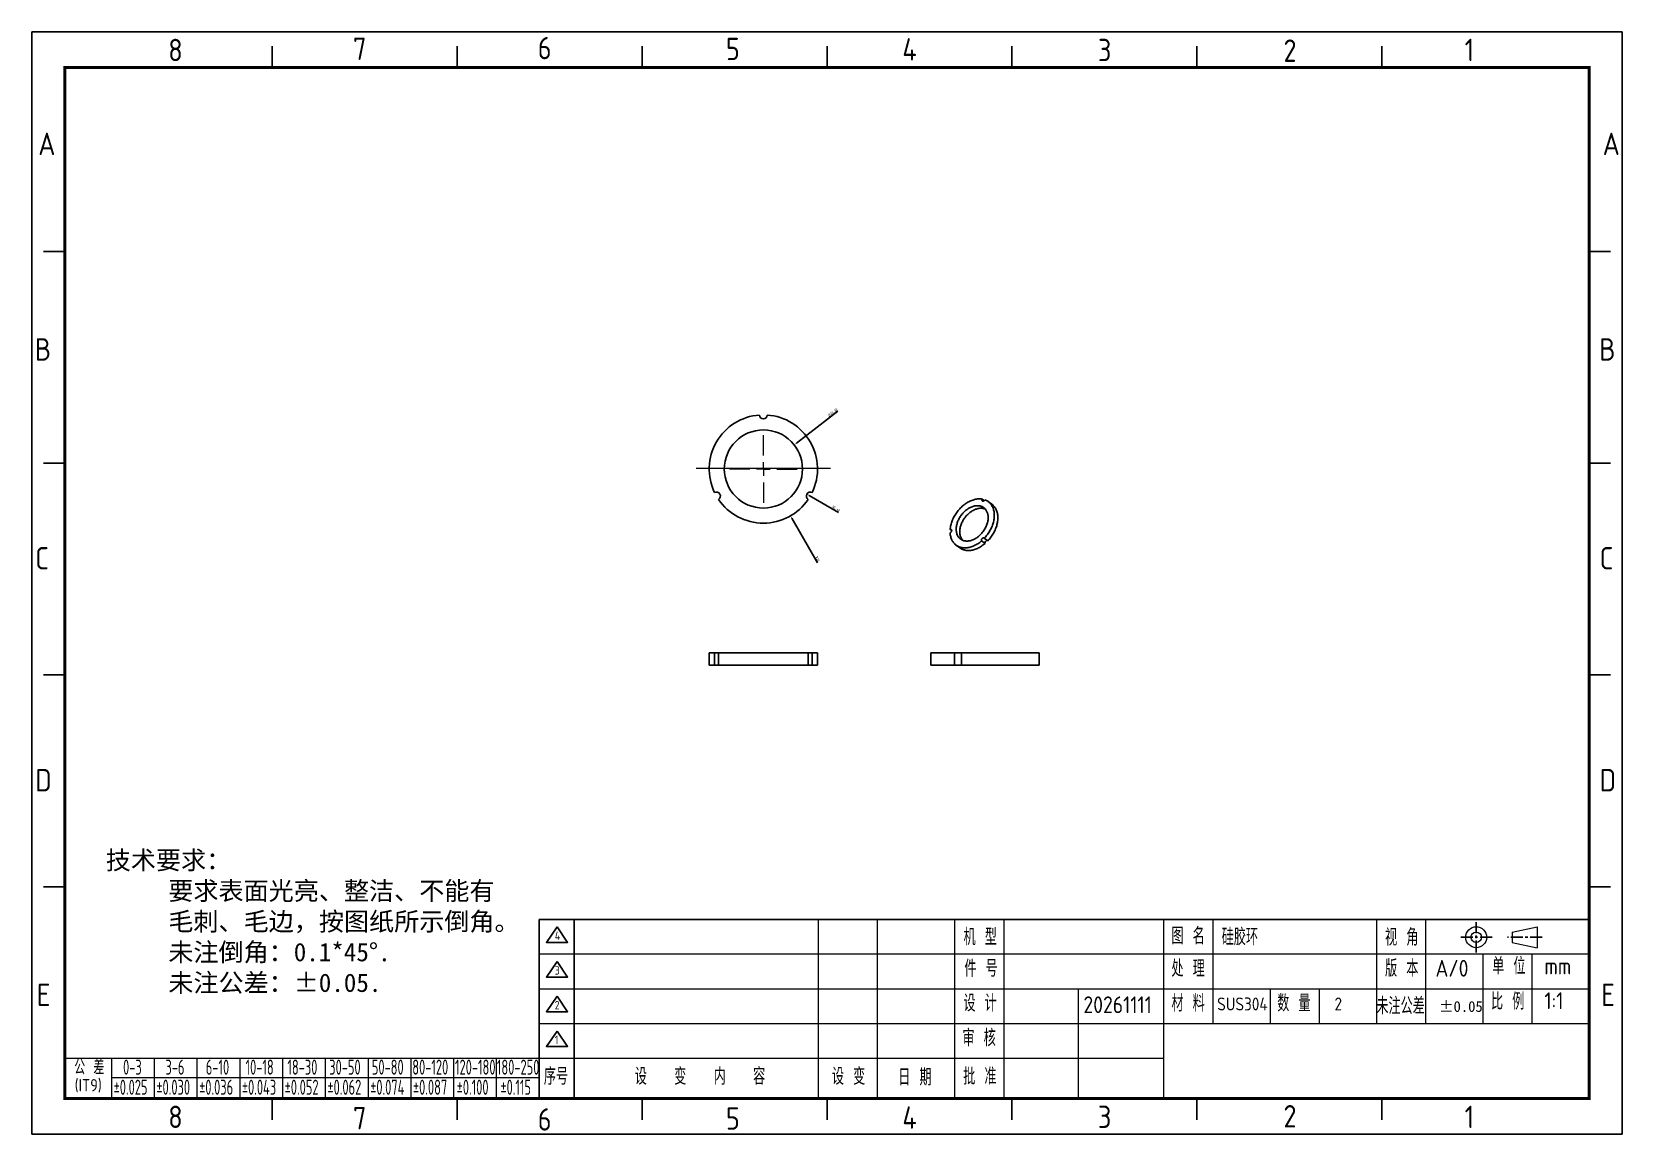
# Model space of a CAD drawing. Header units: millimetres. Extents: x 1580 to 3807, y -141 to 840.
# Drawn here: x 2414 to 3001, y 432 to 840 of the extents above; entities that cross this region are included whole.
import ezdxf

# ---------------------------------------------------------------- set-up
doc = ezdxf.new("R2010")
doc.units = ezdxf.units.MM
doc.header["$PDSIZE"] = -1
doc.linetypes.add('CENTER', pattern=[10.16, 6.35, -1.27, 1.27, -1.27])
doc.linetypes.add('CENTERX2', pattern=[20.32, 12.7, -2.54, 2.54, -2.54])
doc.layers.add('center', color=1, linetype='CENTERX2')
doc.layers.add('others', color=7, linetype='Continuous')
doc.layers.add('Text', color=3, linetype='Continuous', lineweight=20)
doc.styles.add('slb', font='gbenor.shx', dxfattribs={"bigfont": 'gbcbig.shx'})
doc.styles.add('SLDTEXTSTYLE0', font='TXT', dxfattribs={"width": 0.75})
doc.dimstyles.new('SLDDIMSTYLE0', dxfattribs={"dimtxt": 1, "dimasz": 1, "dimexe": 0, "dimexo": 0.0625, "dimgap": 0.25, "dimtad": 1, "dimrnd": 1e-09, "dimzin": 4, "dimdsep": 46, "dimtxsty": 'SLDTEXTSTYLE0', "dimsah": 1, "dimcen": 0.09, "dimadec": 0, "dimazin": 1, "dimtfac": 1, "dimtofl": 0, "dimtmove": 0, "dimatfit": 3, "dimfxl": 1, "dimfrac": 2, "dimtolj": 1, "dimtzin": 12, "dimarcsym": 0})
doc.dimstyles.new('SLDDIMSTYLE1', dxfattribs={"dimtxt": 1, "dimasz": 1, "dimexe": 0, "dimexo": 0.0625, "dimgap": 0.25, "dimtad": 1, "dimrnd": 1e-09, "dimzin": 12, "dimdsep": 46, "dimtxsty": 'SLDTEXTSTYLE0', "dimsah": 1, "dimcen": 0, "dimadec": 0, "dimazin": 3, "dimtfac": 1, "dimtofl": 0, "dimtmove": 0, "dimatfit": 3, "dimfxl": 1, "dimfrac": 2, "dimtolj": 1, "dimtzin": 12, "dimarcsym": 0})
doc.dimstyles.new('SLDDIMSTYLE2', dxfattribs={"dimtxt": 1, "dimasz": 1, "dimexe": 0, "dimexo": 0.0625, "dimgap": 0.25, "dimtad": 1, "dimrnd": 1e-09, "dimzin": 12, "dimdsep": 46, "dimtxsty": 'SLDTEXTSTYLE0', "dimsah": 1, "dimcen": 0.09, "dimadec": 0, "dimazin": 3, "dimtfac": 1, "dimtofl": 0, "dimtmove": 0, "dimatfit": 3, "dimfxl": 1, "dimfrac": 2, "dimtolj": 1, "dimtzin": 12, "dimarcsym": 0})

# ---------------------------------------------------------------- blocks, each defined once
blk = doc.blocks.new('*D20')
at = {"color": 0, "linetype": 'Continuous', "lineweight": -2, "transparency": 16777216}
for p, q in [((2711.44, 699.59), (2696.16, 687.66)), ((2683.9, 678.16), (2684.08, 678.16)), ((2683.99, 678.07), (2683.99, 678.25))]:
    blk.add_line(p, q, dxfattribs=at)
at = {"color": 0, "linetype": 'Continuous', "transparency": 16777216}
blk.add_solid([(2696.06, 687.79), (2696.26, 687.53), (2695.37, 687.05)], dxfattribs=at)
at = {"layer": 'Defpoints', "color": 0, "linetype": 'Continuous', "transparency": 16777216}
for p in [(2695.37, 687.05), (2672.6, 669.28)]:
    blk.add_point(p, dxfattribs=at)
at = {"color": 0, "linetype": 'Continuous', "lineweight": 18, "transparency": 16777216, "insert": (2707.52, 698.11), "char_height": 1, "attachment_point": 1, "rotation": 37.96901, "style": 'SLDTEXTSTYLE0'}
blk.add_mtext('\\A1;∅28.88', dxfattribs=at)
blk = doc.blocks.new('*D21')
at = {"color": 0, "linetype": 'Continuous', "lineweight": -2, "transparency": 16777216}
blk.add_line((2704, 643.5), (2694.49, 659.98), dxfattribs=at)
at = {"color": 0, "linetype": 'Continuous', "transparency": 16777216}
blk.add_solid([(2694.63, 660.06), (2694.34, 659.89), (2693.99, 660.84)], dxfattribs=at)
at = {"layer": 'Defpoints', "color": 0, "linetype": 'Continuous', "transparency": 16777216}
for p in [(2683.99, 678.16), (2693.99, 660.84)]:
    blk.add_point(p, dxfattribs=at)
at = {"color": 0, "linetype": 'Continuous', "lineweight": 18, "transparency": 16777216, "insert": (2704.02, 645.97), "char_height": 1, "attachment_point": 1, "rotation": 300, "style": 'SLDTEXTSTYLE0'}
blk.add_mtext('\\A1;R20', dxfattribs=at)
blk = doc.blocks.new('*D22')
at = {"color": 0, "linetype": 'Continuous', "lineweight": -2, "transparency": 16777216}
blk.add_line((2711.76, 662.13), (2700.9, 668.4), dxfattribs=at)
at = {"color": 0, "linetype": 'Continuous', "transparency": 16777216}
blk.add_solid([(2700.99, 668.54), (2700.82, 668.25), (2700.04, 668.9)], dxfattribs=at)
at = {"layer": 'Defpoints', "color": 0, "linetype": 'Continuous', "transparency": 16777216}
for p in [(2700.04, 668.9), (2701.29, 668.18)]:
    blk.add_point(p, dxfattribs=at)
at = {"color": 0, "linetype": 'Continuous', "lineweight": 18, "transparency": 16777216, "insert": (2709.79, 664.71), "char_height": 1, "attachment_point": 1, "rotation": 330, "style": 'SLDTEXTSTYLE0'}
blk.add_mtext('\\A1;R1.44', dxfattribs=at)
blk = doc.blocks.new('SW_CENTERMARKSYMBOL_0')
at = {"color": 0, "linetype": 'Continuous', "lineweight": 18}
for p, q in [((0, 5), (0, 12.5)), ((-5, 0), (-12.5, 0)), ((0, 0), (-2.5, 0)), ((0, 0), (0, 2.5)), ((0, 0), (0, -2.5)), ((0, 0), (2.5, 0)), ((5, 0), (12.5, 0)), ((0, -5), (0, -12.5))]:
    blk.add_line(p, q, dxfattribs=at)

msp = doc.modelspace()

# ---------------------------------------------------------------- linework, layer by layer
at = {"color": 7, "linetype": 'Continuous', "lineweight": 18}
msp.add_line((2708.789, 678.369), (2659.189, 678.369), dxfattribs=at)
at = {"color": 7, "linetype": 'Continuous', "lineweight": 25}
for p, q in [((2764.754, 667.054), (2765.532, 666.484)), ((2768.301, 665.177), (2766.996, 666.134)), ((2753.516, 655.414), (2752.947, 655.832)), ((2765.561, 652.564), (2766.866, 651.607)), ((2755.167, 650.007), (2756.472, 649.05)), ((2765.839, 650.631), (2764.535, 651.588)), ((2663.989, 610.259), (2663.989, 605.739)), ((2663.989, 610.259), (2665.993, 610.259)), ((2663.989, 605.739), (2665.993, 605.739)), ((2665.993, 605.739), (2665.993, 610.259)), ((2667.433, 610.259), (2665.993, 610.259)), ((2667.433, 605.739), (2665.993, 605.739)), ((2667.433, 610.259), (2667.433, 605.739)), ((2667.433, 610.259), (2700.544, 610.259)), ((2667.433, 605.739), (2700.544, 605.739)), ((2700.544, 605.739), (2700.544, 610.259)), ((2701.984, 610.259), (2700.544, 610.259)), ((2701.984, 605.739), (2700.544, 605.739)), ((2701.984, 610.259), (2701.984, 605.739)), ((2701.984, 610.259), (2703.989, 610.259)), ((2701.984, 605.739), (2703.989, 605.739)), ((2703.989, 605.739), (2703.989, 610.259)), ((2745.808, 610.259), (2745.808, 605.739)), ((2745.808, 610.259), (2754.587, 610.259)), ((2745.808, 605.739), (2754.587, 605.739)), ((2754.587, 605.739), (2754.587, 610.259)), ((2757.08, 610.259), (2754.587, 610.259)), ((2757.08, 605.739), (2754.587, 605.739)), ((2757.08, 610.259), (2757.08, 605.739)), ((2757.08, 610.259), (2785.756, 610.259)), ((2757.08, 605.739), (2785.756, 605.739)), ((2785.756, 605.739), (2785.756, 610.259))]:
    msp.add_line(p, q, dxfattribs=at)
at = {"color": 0}
for points in [[(2502.64, 834.409), (2502.64, 826.481)], [(2570.92, 834.409), (2570.92, 826.481)], [(2639.2, 834.409), (2639.2, 826.481)], [(2707.48, 834.409), (2707.48, 826.481)], [(2775.76, 834.409), (2775.76, 826.481)], [(2844.04, 834.409), (2844.04, 826.481)], [(2912.32, 834.409), (2912.32, 826.481)], [(2418.162, 758.576), (2426.09, 758.576)], [(2988.87, 758.576), (2996.797, 758.576)], [(2418.162, 680.332), (2426.09, 680.332)], [(2988.87, 680.332), (2996.797, 680.332)], [(2418.162, 602.089), (2426.09, 602.089)], [(2988.87, 602.089), (2996.797, 602.089)], [(2418.162, 523.846), (2426.09, 523.846)], [(2988.87, 523.846), (2996.797, 523.846)], [(2502.64, 437.675), (2502.64, 445.603)], [(2570.92, 437.675), (2570.92, 445.603)], [(2639.2, 437.675), (2639.2, 445.603)], [(2707.48, 437.675), (2707.48, 445.603)], [(2775.76, 437.675), (2775.76, 445.603)], [(2844.04, 437.675), (2844.04, 445.603)], [(2912.32, 437.675), (2912.32, 445.603)]]:
    msp.add_lwpolyline(points, dxfattribs=at)
at = {"color": 7, "linetype": 'Continuous', "lineweight": 25, "flags": 128}
for points in [[(2764.754, 667.054), (2764.428, 667.097), (2764.094, 667.122), (2763.755, 667.13), (2763.411, 667.12), (2763.062, 667.092), (2762.709, 667.046), (2762.352, 666.983), (2761.994, 666.902), (2761.633, 666.804), (2761.272, 666.688), (2760.91, 666.556), (2760.548, 666.407), (2760.188, 666.242), (2759.829, 666.061), (2759.473, 665.864), (2759.12, 665.651), (2758.77, 665.424), (2758.425, 665.182), (2758.086, 664.927), (2757.752, 664.658), (2757.425, 664.375), (2757.105, 664.081), (2756.793, 663.775), (2756.489, 663.457), (2756.195, 663.129), (2755.91, 662.791), (2755.635, 662.444), (2755.371, 662.088), (2755.118, 661.724), (2754.876, 661.354), (2754.647, 660.976), (2754.431, 660.593), (2754.227, 660.205), (2754.037, 659.813), (2753.861, 659.417), (2753.7, 659.019), (2753.552, 658.619), (2753.42, 658.218), (2753.302, 657.816), (2753.2, 657.415), (2753.113, 657.015), (2753.042, 656.618), (2752.986, 656.223), (2752.947, 655.832)], [(2758.058, 651.662), (2758.325, 651.603), (2758.599, 651.561), (2758.88, 651.537), (2759.167, 651.53), (2759.459, 651.541), (2759.755, 651.569), (2760.055, 651.615), (2760.358, 651.678), (2760.662, 651.759), (2760.968, 651.856), (2761.274, 651.971), (2761.58, 652.102), (2761.884, 652.248), (2762.186, 652.411), (2762.485, 652.589), (2762.78, 652.781), (2763.071, 652.988), (2763.357, 653.209), (2763.636, 653.443), (2763.908, 653.689), (2764.173, 653.947), (2764.429, 654.216), (2764.677, 654.495), (2764.914, 654.784), (2765.142, 655.082), (2765.358, 655.388), (2765.563, 655.702), (2765.756, 656.021), (2765.936, 656.346), (2766.103, 656.676), (2766.257, 657.01), (2766.396, 657.346), (2766.522, 657.685), (2766.632, 658.024), (2766.728, 658.364), (2766.808, 658.702), (2766.873, 659.039), (2766.923, 659.374), (2766.956, 659.705), (2766.974, 660.031), (2766.976, 660.353), (2766.962, 660.668), (2766.932, 660.976), (2766.887, 661.276), (2766.826, 661.568), (2766.749, 661.85), (2766.657, 662.122), (2766.55, 662.383), (2766.428, 662.632), (2766.292, 662.869), (2766.142, 663.094), (2765.978, 663.304), (2765.801, 663.501), (2765.611, 663.683), (2765.409, 663.85), (2765.195, 664.001), (2764.971, 664.136), (2764.735, 664.255), (2764.49, 664.357), (2764.236, 664.442), (2763.973, 664.51), (2763.703, 664.561), (2763.425, 664.594), (2763.141, 664.61), (2762.852, 664.608), (2762.557, 664.588), (2762.259, 664.551), (2761.958, 664.497), (2761.654, 664.425), (2761.349, 664.335), (2761.042, 664.229), (2760.737, 664.107), (2760.431, 663.968), (2760.128, 663.813), (2759.828, 663.643), (2759.53, 663.458), (2759.237, 663.258), (2758.949, 663.044), (2758.667, 662.817), (2758.391, 662.577), (2758.122, 662.325), (2757.861, 662.061), (2757.609, 661.787), (2757.367, 661.502), (2757.134, 661.209), (2756.912, 660.907), (2756.701, 660.597), (2756.503, 660.28), (2756.316, 659.958), (2756.142, 659.63), (2755.982, 659.298), (2755.835, 658.963), (2755.703, 658.626), (2755.585, 658.287), (2755.482, 657.947), (2755.393, 657.608), (2755.321, 657.27), (2755.263, 656.934), (2755.222, 656.601), (2755.196, 656.272), (2755.186, 655.948), (2755.192, 655.63), (2755.214, 655.318), (2755.252, 655.014), (2755.305, 654.718), (2755.374, 654.431), (2755.459, 654.154), (2755.558, 653.887), (2755.673, 653.632), (2755.802, 653.389), (2755.945, 653.158), (2756.102, 652.94), (2756.273, 652.737), (2756.456, 652.547), (2756.652, 652.373), (2756.86, 652.214), (2757.079, 652.071), (2757.309, 651.943), (2757.55, 651.833), (2757.799, 651.739), (2758.058, 651.662)], [(2765.949, 663.338), (2765.795, 663.4), (2765.541, 663.485), (2765.278, 663.554), (2765.007, 663.604), (2764.73, 663.637), (2764.446, 663.653), (2764.156, 663.651), (2763.862, 663.631), (2763.564, 663.594), (2763.262, 663.54), (2762.958, 663.468), (2762.653, 663.379), (2762.347, 663.273), (2762.041, 663.15), (2761.736, 663.011), (2761.433, 662.856), (2761.132, 662.686), (2760.835, 662.501), (2760.542, 662.301), (2760.254, 662.087), (2759.971, 661.86), (2759.695, 661.62), (2759.427, 661.368), (2759.166, 661.104), (2758.914, 660.83), (2758.671, 660.545), (2758.439, 660.252), (2758.217, 659.95), (2758.006, 659.64), (2757.807, 659.323), (2757.621, 659.001), (2757.447, 658.673), (2757.286, 658.342), (2757.14, 658.006), (2757.007, 657.669), (2756.889, 657.33), (2756.786, 656.99), (2756.698, 656.651), (2756.625, 656.313), (2756.568, 655.977), (2756.526, 655.644), (2756.501, 655.315), (2756.491, 654.991), (2756.497, 654.673), (2756.519, 654.362), (2756.556, 654.057), (2756.61, 653.761), (2756.679, 653.474), (2756.763, 653.197), (2756.863, 652.93), (2756.977, 652.675), (2757.106, 652.432), (2757.25, 652.201), (2757.407, 651.983), (2757.519, 651.846)], [(2764.754, 667.054), (2764.712, 666.942), (2764.685, 666.83), (2764.676, 666.721), (2764.685, 666.618), (2764.71, 666.525), (2764.752, 666.443), (2764.81, 666.377), (2764.881, 666.327), (2764.963, 666.295), (2765.054, 666.282), (2765.151, 666.288), (2765.252, 666.314), (2765.353, 666.358), (2765.452, 666.419), (2765.545, 666.496), (2765.629, 666.585), (2765.703, 666.685), (2765.764, 666.792)], [(2765.561, 652.564), (2765.86, 652.888), (2766.148, 653.222), (2766.427, 653.566), (2766.695, 653.919), (2766.953, 654.279), (2767.198, 654.648), (2767.432, 655.023), (2767.653, 655.404), (2767.862, 655.79), (2768.057, 656.181), (2768.238, 656.575), (2768.405, 656.973), (2768.558, 657.372), (2768.696, 657.773), (2768.819, 658.175), (2768.927, 658.576), (2769.02, 658.976), (2769.097, 659.375), (2769.158, 659.771), (2769.204, 660.163), (2769.233, 660.552), (2769.247, 660.935), (2769.244, 661.313), (2769.225, 661.685), (2769.191, 662.05), (2769.14, 662.406), (2769.074, 662.755), (2768.992, 663.094), (2768.894, 663.423), (2768.781, 663.741), (2768.653, 664.049), (2768.51, 664.345), (2768.352, 664.628), (2768.181, 664.898), (2767.995, 665.156), (2767.795, 665.399), (2767.583, 665.628), (2767.357, 665.842), (2767.12, 666.04), (2766.87, 666.223), (2766.609, 666.39), (2766.338, 666.541), (2766.056, 666.675), (2765.764, 666.792)], [(2766.866, 651.607), (2767.164, 651.931), (2767.453, 652.265), (2767.732, 652.609), (2768, 652.962), (2768.257, 653.323), (2768.503, 653.691), (2768.737, 654.066), (2768.958, 654.447), (2769.166, 654.833), (2769.361, 655.224), (2769.542, 655.618), (2769.71, 656.016), (2769.863, 656.415), (2770.001, 656.816), (2770.124, 657.218), (2770.232, 657.619), (2770.325, 658.019), (2770.402, 658.418), (2770.463, 658.814), (2770.508, 659.206), (2770.538, 659.595), (2770.551, 659.979), (2770.548, 660.357), (2770.53, 660.728), (2770.495, 661.093), (2770.445, 661.449), (2770.378, 661.798), (2770.296, 662.137), (2770.199, 662.466), (2770.086, 662.784), (2769.957, 663.092), (2769.815, 663.388), (2769.657, 663.671), (2769.485, 663.942), (2769.299, 664.199), (2769.1, 664.442), (2768.887, 664.671), (2768.662, 664.885), (2768.424, 665.083), (2768.301, 665.177)], [(2752.929, 654.594), (2753.03, 654.641), (2753.128, 654.704), (2753.22, 654.782), (2753.304, 654.873), (2753.376, 654.974), (2753.435, 655.082), (2753.478, 655.194), (2753.506, 655.306), (2753.516, 655.416), (2753.509, 655.519), (2753.484, 655.613), (2753.443, 655.695), (2753.387, 655.763), (2753.317, 655.814), (2753.235, 655.847), (2753.145, 655.861), (2753.048, 655.856), (2752.947, 655.832)], [(2752.929, 654.594), (2752.958, 654.227), (2753.003, 653.867), (2753.063, 653.516), (2753.139, 653.173), (2753.231, 652.84), (2753.338, 652.518), (2753.461, 652.206), (2753.598, 651.906), (2753.75, 651.618), (2753.917, 651.342), (2754.098, 651.08), (2754.292, 650.832), (2754.5, 650.597), (2754.72, 650.378), (2754.953, 650.173), (2755.198, 649.984), (2755.455, 649.811), (2755.723, 649.654), (2756.001, 649.514), (2756.289, 649.391), (2756.587, 649.284), (2756.894, 649.195), (2757.208, 649.123), (2757.531, 649.069), (2757.86, 649.033), (2758.196, 649.014), (2758.537, 649.013), (2758.883, 649.03), (2759.234, 649.064), (2759.588, 649.117), (2759.945, 649.187), (2760.305, 649.274), (2760.666, 649.378), (2761.027, 649.5), (2761.389, 649.639), (2761.75, 649.794), (2762.11, 649.965), (2762.468, 650.152), (2762.824, 650.355), (2763.175, 650.573), (2763.523, 650.806), (2763.866, 651.053), (2764.203, 651.314), (2764.535, 651.588)], [(2765.561, 652.564), (2765.503, 652.629), (2765.432, 652.678), (2765.349, 652.709), (2765.257, 652.72), (2765.159, 652.713), (2765.058, 652.686), (2764.957, 652.641), (2764.859, 652.578), (2764.767, 652.501), (2764.683, 652.411), (2764.61, 652.31), (2764.55, 652.203), (2764.505, 652.091), (2764.477, 651.979), (2764.465, 651.869), (2764.471, 651.765), (2764.495, 651.671), (2764.535, 651.588)], [(2756.472, 649.05), (2756.503, 649.027), (2756.76, 648.854), (2757.027, 648.698), (2757.306, 648.557), (2757.594, 648.434), (2757.892, 648.327), (2758.198, 648.238), (2758.513, 648.166), (2758.835, 648.112), (2759.164, 648.076), (2759.5, 648.057), (2759.841, 648.056), (2760.188, 648.073), (2760.538, 648.107), (2760.893, 648.16), (2761.25, 648.23), (2761.609, 648.317), (2761.97, 648.422), (2762.332, 648.543), (2762.694, 648.682), (2763.055, 648.837), (2763.415, 649.008), (2763.773, 649.195), (2764.128, 649.398), (2764.48, 649.616), (2764.828, 649.849), (2765.17, 650.096), (2765.508, 650.357), (2765.839, 650.631)]]:
    msp.add_lwpolyline(points, dxfattribs=at)
at = {"color": 7, "linetype": 'Continuous', "lineweight": 25}
msp.add_circle((2683.989, 678.162), 14.44, dxfattribs=at)
for centre, radius, start, end in [((2683.989, 678.162), 20, 94.128264, 205.871736), ((2683.989, 698.134), 1.44, 180.979934, 359.020066), ((2683.989, 678.162), 20, 334.128264, 85.871736), ((2666.692, 668.175), 1.44, 300.979934, 119.020066), ((2701.285, 668.175), 1.44, 60.979934, 239.020066), ((2683.989, 678.162), 20, 214.128264, 325.871736), ((2766.589, 650.939), 0.811, 83.766788, 202.344511)]:
    msp.add_arc(centre, radius, start, end, dxfattribs=at)
at = {"layer": 'center', "color": 0, "linetype": 'CENTER', "ltscale": 0.7}
for p, q in [((2953.039, 505.158), (2941.303, 505.158)), ((2947.171, 499.548), (2947.171, 510.768)), ((2971.524, 505.158), (2958.676, 505.158))]:
    msp.add_line(p, q, dxfattribs=at)
at = {"layer": 'Defpoints', "color": 0}
for p, q in [((2413.892, 839.694), (2413.89, 432.39)), ((3001.069, 839.694), (2413.892, 839.697)), ((3001.067, 432.39), (3001.069, 839.694)), ((2413.89, 432.39), (3001.067, 432.39))]:
    msp.add_line(p, q, dxfattribs=at)
at = {"layer": 'others', "color": 0}
for p, q in [((2601.165, 445.603), (2601.165, 511.764)), ((2601.165, 511.764), (2988.87, 511.764)), ((2614.114, 445.603), (2614.114, 511.764))]:
    msp.add_line(p, q, dxfattribs=at)
at = {"layer": 'others', "color": 0, "const_width": 1.057}
msp.add_lwpolyline([(2988.87, 445.603), (2426.09, 445.603), (2426.09, 826.481), (2988.87, 826.481)], close=True, dxfattribs=at)
at = {"layer": 'others', "color": 0}
for points in [[(2607.857, 508.976), (2603.862, 503.281), (2611.708, 503.281)], [(2607.857, 496.158), (2603.862, 490.462), (2611.708, 490.462)], [(2607.857, 483.339), (2603.862, 477.644), (2611.708, 477.644)], [(2607.857, 470.52), (2603.862, 464.825), (2611.708, 464.825)]]:
    msp.add_lwpolyline(points, close=True, dxfattribs=at)
at = {"layer": 'Text', "color": 0}
for p, q in [((2704.254, 511.764), (2704.254, 445.603)), ((2726.034, 511.764), (2726.034, 445.603)), ((2754.615, 511.764), (2754.615, 445.603)), ((2772.785, 511.764), (2772.785, 445.603)), ((2831.772, 511.764), (2831.772, 445.603)), ((2849.942, 511.764), (2849.942, 473.308)), ((2910.321, 511.764), (2910.321, 473.308)), ((2928.491, 511.764), (2928.491, 473.308)), ((2960.441, 507.092), (2969.726, 509.027)), ((2960.441, 507.092), (2960.441, 503.224)), ((2969.726, 509.027), (2969.726, 501.289)), ((2960.441, 503.224), (2969.726, 501.289)), ((2988.87, 498.946), (2601.165, 498.946)), ((2949.595, 498.946), (2949.595, 473.308)), ((2967.765, 498.946), (2967.765, 473.308)), ((2601.165, 486.127), (2988.87, 486.127)), ((2800.262, 486.127), (2800.262, 445.603)), ((2871.046, 486.127), (2871.046, 473.308)), ((2889.216, 486.127), (2889.216, 473.308)), ((2601.165, 473.308), (2988.87, 473.308)), ((2426.09, 460.489), (2831.772, 460.489)), ((2443.292, 460.489), (2443.292, 445.603)), ((2459.08, 460.489), (2459.08, 445.603)), ((2474.867, 460.489), (2474.867, 445.603)), ((2490.654, 460.489), (2490.654, 445.603)), ((2506.442, 460.489), (2506.442, 445.603)), ((2522.229, 460.489), (2522.229, 445.603)), ((2538.016, 460.489), (2538.016, 445.603)), ((2553.803, 460.489), (2553.803, 445.603)), ((2569.591, 460.489), (2569.591, 445.603)), ((2585.378, 460.489), (2585.378, 445.603)), ((2443.292, 453.284), (2601.165, 453.284))]:
    msp.add_line(p, q, dxfattribs=at)
for radius in [3.869, 1.934]:
    msp.add_circle((2947.171, 505.158), radius, dxfattribs=at)

# ---------------------------------------------------------------- block references
at = {"color": 7, "linetype": 'Continuous', "lineweight": 0}
msp.add_blockref('SW_CENTERMARKSYMBOL_0', (2683.989, 678.162), dxfattribs=at)

# ---------------------------------------------------------------- texts
at = {"color": 0, "style": 'slb'}
for s, p in [('8', (2464.274, 828.822)), ('7', (2532.484, 829.29)), ('6', (2600.694, 829.551)), ('5', (2670.157, 829.223)), ('4', (2735.31, 829.075)), ('3', (2807.522, 828.818)), ('2', (2876.009, 828.593)), ('1', (2942.901, 828.854)), ('A', (2416.27, 794.151)), ('A', (2993.866, 794.151)), ('B', (2415.018, 718.213)), ('B', (2992.613, 718.213)), ('C', (2415.141, 641.072)), ('C', (2992.737, 641.072)), ('D', (2415.141, 559.048)), ('D', (2992.737, 559.048)), ('E', (2415.713, 479.741)), ('E', (2993.309, 479.741)), ('8', (2464.274, 434.667)), ('7', (2532.484, 434.199)), ('6', (2600.694, 433.731)), ('5', (2670.157, 434.059)), ('4', (2735.31, 434.414)), ('3', (2807.522, 434.671)), ('2', (2876.009, 434.896)), ('1', (2942.901, 434.635))]:
    msp.add_text(s, height=8.27, dxfattribs=at).set_placement(p)
at = {"color": 0, "style": 'slb', "width": 0.7}
msp.add_text('%%P0.087', height=5.5824, dxfattribs=at).set_placement((2554.613, 446.967))
at = {"color": 0, "insert": (2436.572, 537.037), "char_height": 6.79166, "width": 209.99996, "attachment_point": 1}
msp.add_mtext('{\\fKaiTi_GB2312|b0|i0|c134|p49; 技术要求：   \\P      要求表面光亮、整洁、不能有\\P      毛刺、毛边，按图纸所示倒角。\\P      未注倒角：0.1*45%%D.\\P      未注公差：%%P0.05.}', dxfattribs=at)
at = {"ltscale": 5, "insert": (2933.41, 481.558), "char_height": 3.964, "width": 24.57813, "attachment_point": 1}
msp.add_mtext('%%p0.05', dxfattribs=at)
at = {"layer": 'others', "color": 0, "style": 'slb'}
for s, p in [('4', (2606.969, 504.175)), ('3', (2606.969, 491.356)), ('2', (2606.969, 478.537)), ('1', (2606.969, 465.719))]:
    msp.add_text(s, height=3.101, dxfattribs=at).set_placement(p)
at = {"layer": 'Text', "color": 0, "style": 'slb'}
for s, height, p in [('机 型', 6.2026, (2757.889, 502.205)), ('图 名', 6.2026, (2834.656, 502.552)), ('硅胶环', 6.2026, (2853.216, 502.205)), ('视 角', 6.2026, (2913.521, 502.038)), ('件 号', 6.2026, (2758.202, 490.533)), ('处 理', 6.2026, (2834.656, 490.533)), ('版 本', 6.2026, (2913.521, 490.596)), ('A/0', 6.2026, (2932.134, 490.596)), ('单 位', 6.2026, (2953.069, 491.438)), ('mm', 6.2026, (2972.345, 491.438)), ('设 计', 6.2026, (2757.841, 477.714)), ('20261111', 6.2026, (2802.158, 477.118)), ('材 料', 6.2026, (2834.656, 477.714)), ('SUS304', 4.776, (2851.524, 478.121)), ('数 量', 6.2026, (2873.72, 477.714)), ('2', 4.776, (2894.87, 478.121)), ('未注公差', 6.2026, (2910.321, 476.695)), ('比 例', 6.2026, (2952.638, 478.384)), ('1:1', 6.2026, (2972.345, 478.619)), ('审 核', 6.2026, (2757.499, 464.896)), ('公 差', 5.5824, (2429.582, 454.38)), ('(IT9)', 4.5217, (2429.727, 448.244)), ('序号', 6.2026, (2602.964, 450.664)), ('设   变   内   容', 6.20261, (2636.518, 450.664)), ('设 变', 6.2026, (2709.292, 450.664)), ('日 期', 6.2026, (2733.777, 450.377)), ('批 准', 6.2026, (2757.773, 450.664))]:
    msp.add_text(s, height=height, dxfattribs=at).set_placement(p)
at = {"layer": 'Text', "color": 0, "style": 'slb', "width": 0.7}
for s, p in [('0-3', (2447.589, 454.38)), ('3-6', (2463.238, 454.38)), ('6-10', (2478.13, 454.38)), ('10-18', (2492.815, 454.38)), ('18-30', (2508.258, 454.38)), ('30-50', (2523.701, 454.38)), ('50-80', (2539.42, 454.38)), ('80-120', (2554.357, 454.38)), ('120-180', (2570.144, 454.38)), ('180-250', (2585.594, 454.38)), ('%%P0.025', (2444.102, 446.967)), ('%%P0.030', (2459.889, 446.967)), ('%%P0.036', (2475.676, 446.967)), ('%%P0.043', (2491.463, 446.967)), ('%%P0.052', (2507.251, 446.967)), ('%%P0.062', (2523.038, 446.967)), ('%%P0.074', (2538.825, 446.967)), ('%%P0.100', (2570.763, 446.967)), ('%%P0.115', (2586.913, 446.967))]:
    msp.add_text(s, height=5.5824, dxfattribs=at).set_placement(p)

# ---------------------------------------------------------------- dimensions: what is measured, and where the dimension line sits
at = {"color": 7, "linetype": 'Continuous', "lineweight": 18}
dim = msp.add_diameter_dim_2p(p1=(2672.605, 669.278), p2=(2695.372, 687.046), dimstyle='SLDDIMSTYLE0', dxfattribs=at)
dim.commit()
dim.dimension.update_dxf_attribs({"geometry": '*D20', "text_midpoint": (2709.768, 698.28), "dimtype": 163})
for center, mpoint, dimstyle, picture, middle in [((2683.989, 678.162), (2693.989, 660.841), 'SLDDIMSTYLE1', '*D21', (2703.406, 644.529)), ((2701.285, 668.175), (2700.038, 668.895), 'SLDDIMSTYLE2', '*D22', (2710.352, 662.941))]:
    dim = msp.add_radius_dim(center=center, mpoint=mpoint, dimstyle=dimstyle, dxfattribs=at)
    dim.commit()
    dim.dimension.update_dxf_attribs({"geometry": picture, "text_midpoint": middle, "dimtype": 164})

doc.saveas('drawing.dxf')
